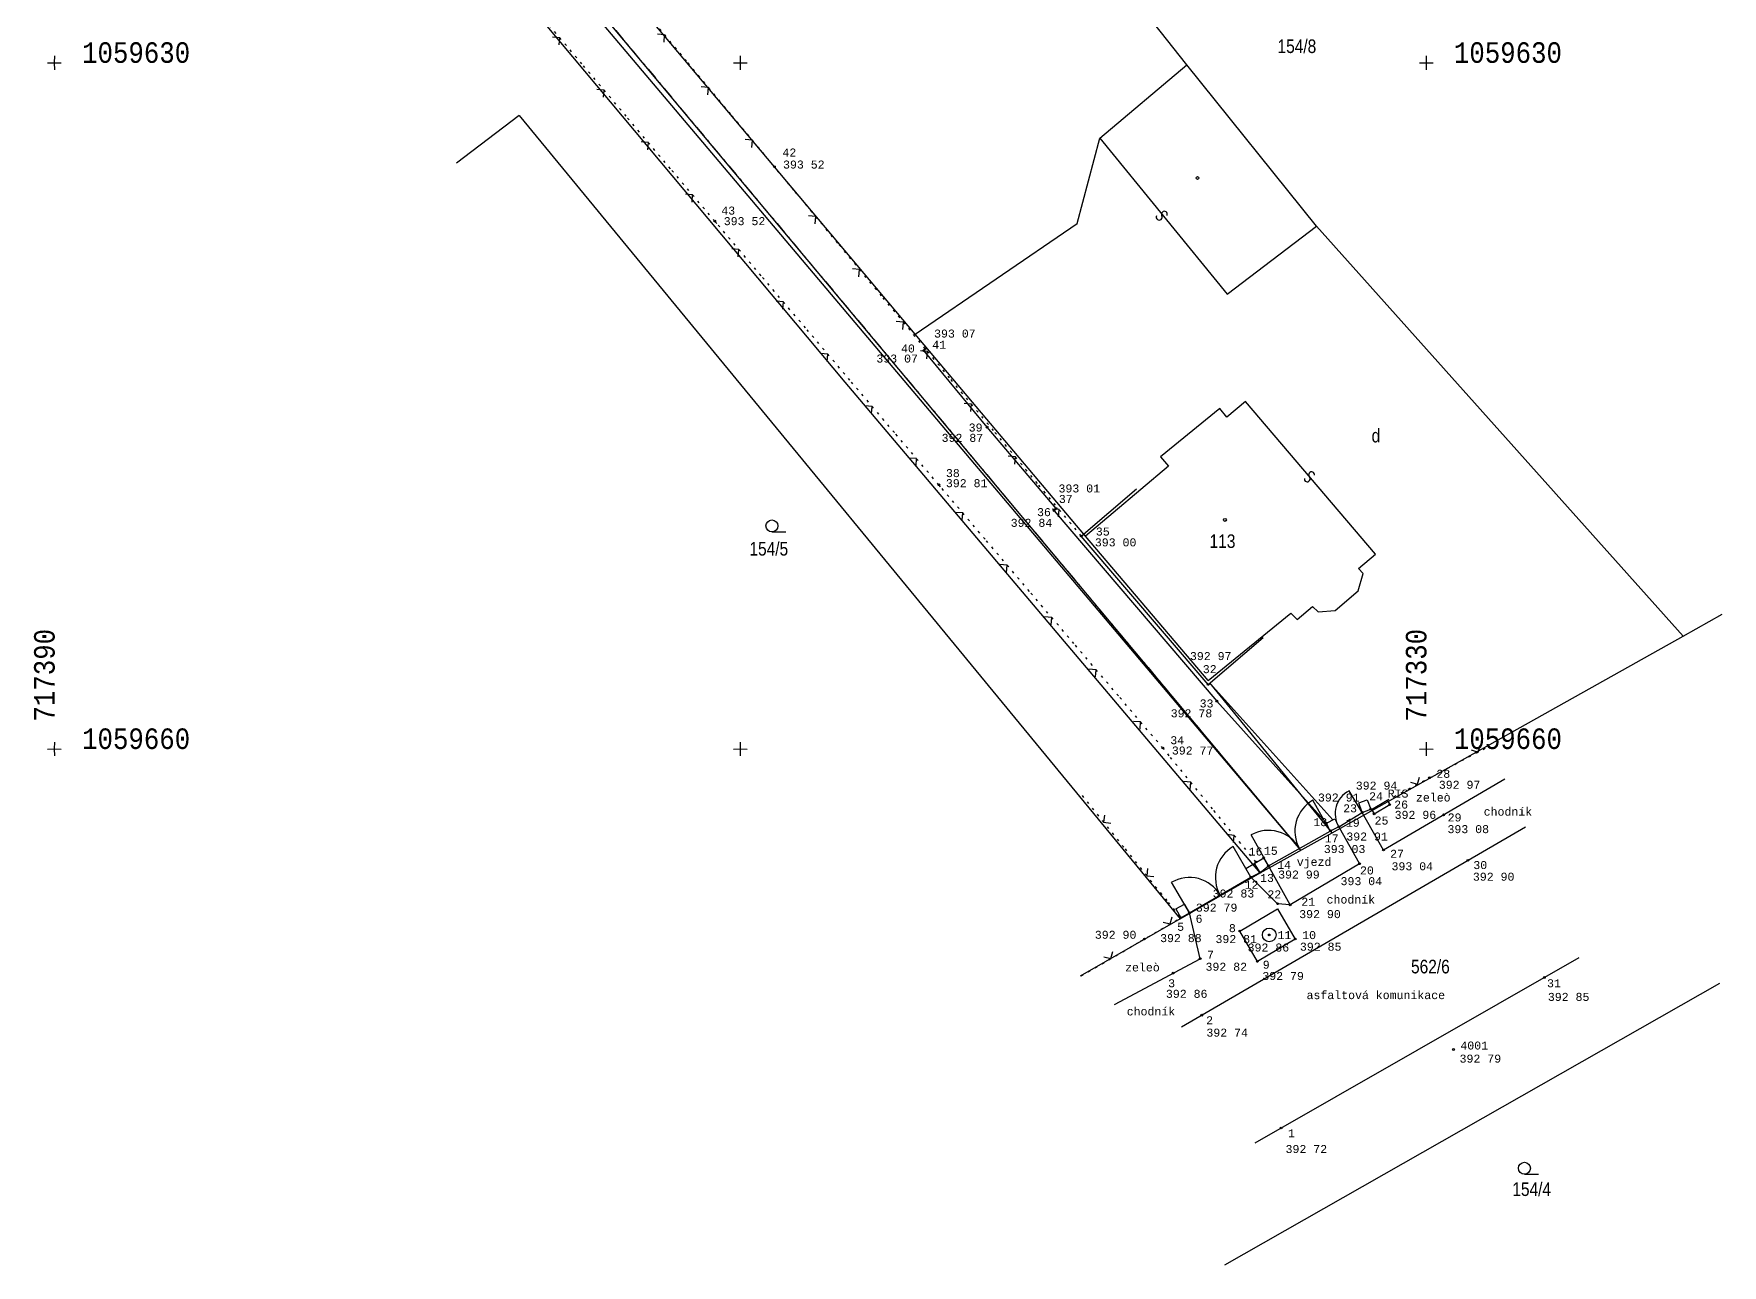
# Model space of a CAD drawing. Extents: x -717399 to -717317, y -1059683 to -1059575.
# Drawn here: x -717390.9 to -717317.1, y -1059682.6 to -1059628.7 of the extents above; entities that cross this region are included whole.
import ezdxf
from ezdxf.enums import TextEntityAlignment as Align

# ---------------------------------------------------------------- set-up
doc = ezdxf.new("R2010")
doc.units = 0
doc.header["$MEASUREMENT"] = 0
doc.linetypes.add('DASHDOT', pattern=[1, 0.5, -0.25, 0, -0.25])
doc.linetypes.add('DOT', pattern=[0.25, 0, -0.25])
doc.layers.get('0').update_dxf_attribs({"linetype": 'CONTINUOUS'})
for name, color, linetype in [('1', 7, 'CONTINUOUS'), ('16', 7, 'CONTINUOUS'), ('18', 7, 'CONTINUOUS'), ('19', 7, 'CONTINUOUS'), ('22', 7, 'CONTINUOUS'), ('23', 7, 'CONTINUOUS'), ('25', 7, 'CONTINUOUS'), ('26', 7, 'CONTINUOUS'), ('4', 7, 'CONTINUOUS'), ('41', 7, 'CONTINUOUS'), ('61', 7, 'CONTINUOUS')]:
    doc.layers.add(name, color=color, linetype=linetype)
doc.styles.add('MONOTXT', font='MONOTXT', dxfattribs={"height": 0.2})
doc.styles.get("Standard").update_dxf_attribs({"font": 'txt', "height": 0.2})

# ---------------------------------------------------------------- blocks, each defined once
blk = doc.blocks.new('4$02')
at = {"layer": '25', "color": 3, "linetype": 'Continuous'}
blk.add_circle((0, 0), 0.175, dxfattribs=at)
blk = doc.blocks.new('3$04')
at = {"layer": '25', "color": 3, "linetype": 'Continuous'}
blk.add_line((0, 0), (1.75, 0), dxfattribs=at)
blk.add_circle((0, 0.75), 0.75, dxfattribs=at)
blk = doc.blocks.new('2$18')
at = {"layer": '26', "color": 3, "linetype": 'Continuous'}
for centre, radius, start, end in [((0, 0.37), 0.368, 37.1585, 269.7485), ((0, -0.37), 0.369, 217.373, 89.471)]:
    blk.add_arc(centre, radius, start, end, dxfattribs=at)
blk = doc.blocks.new('6$20')
at = {"layer": '1', "color": 7, "linetype": 'Continuous'}
blk.add_circle((0, 0), 1, dxfattribs=at)
blk = doc.blocks.new('1$09')
at = {"layer": '23', "color": 7, "linetype": 'Continuous'}
blk.add_circle((0.005, 0.007), 0.15, dxfattribs=at)
blk = doc.blocks.new('SIT')
at = {"layer": '1', "color": 7, "linetype": 'Continuous'}
for p, q in [((-1.04, -0.003), (0, 0)), ((0, 0), (0.003, 0.997)), ((0.003, -1.02), (0, 0)), ((0, 0), (0.96, -0.003))]:
    blk.add_line(p, q, dxfattribs=at)

msp = doc.modelspace()

# ---------------------------------------------------------------- linework, layer by layer
at = {"linetype": 'DASHDOT'}
msp.add_line((-717335.495, -1059664.423), (-717369.224, -1059624.067), dxfattribs=at)
at = {"color": 5}
msp.add_line((-717335.558, -1059664.346), (-717369.224, -1059624.067), dxfattribs=at)
for p, q in [((-717361.818, -1059633.274), (-717367.904, -1059626.072)), ((-717335.557, -1059664.349), (-717361.818, -1059633.274))]:
    msp.add_line(p, q)
at = {"layer": '1', "color": 3, "linetype": 'Continuous'}
for p, q in [((-717340.48, -1059630.09), (-717352.91, -1059614.4)), ((-717355.43, -1059643.96), (-717374.96, -1059620.61)), ((-717352.36, -1059641.86), (-717366.09, -1059625.53)), ((-717344.29, -1059633.29), (-717340.48, -1059630.09)), ((-717334.81, -1059637.14), (-717340.48, -1059630.09)), ((-717369.69, -1059632.3), (-717372.423, -1059634.38)), ((-717369.69, -1059632.3), (-717340.78, -1059667.42)), ((-717345.28, -1059637.02), (-717344.29, -1059633.29)), ((-717352.36, -1059641.86), (-717345.28, -1059637.02)), ((-717318.77, -1059655.07), (-717334.81, -1059637.14)), ((-717344.92, -1059650.7), (-717352.36, -1059641.86)), ((-717337.28, -1059665.42), (-717355.43, -1059643.96)), ((-717339.55, -1059657.01), (-717344.92, -1059650.7)), ((-717318.77, -1059655.07), (-717317.064, -1059654.098)), ((-717334.13, -1059663.66), (-717318.77, -1059655.07)), ((-717334.13, -1059663.66), (-717339.468, -1059657.11)), ((-717337.28, -1059665.42), (-717334.13, -1059663.66)), ((-717340.78, -1059667.42), (-717337.28, -1059665.42)), ((-717340.78, -1059667.42), (-717345.148, -1059669.938)), ((-717317.19, -1059670.246), (-717338.833, -1059682.57))]:
    msp.add_line(p, q, dxfattribs=at)
at = {"layer": '1', "color": 7, "linetype": 'DOT'}
for p, q in [((-717366.94, -1059630.048), (-717368.849, -1059627.79)), ((-717362.36, -1059629.93), (-717364.28, -1059627.624)), ((-717365.003, -1059632.338), (-717366.94, -1059630.048)), ((-717360.44, -1059632.235), (-717362.36, -1059629.93)), ((-717363.066, -1059634.629), (-717365.003, -1059632.338)), ((-717358.52, -1059634.54), (-717360.44, -1059632.235)), ((-717361.129, -1059636.92), (-717363.066, -1059634.629)), ((-717357.664, -1059635.572), (-717358.52, -1059634.54)), ((-717355.749, -1059637.881), (-717357.664, -1059635.572)), ((-717361.043, -1059637.021), (-717361.129, -1059636.92)), ((-717359.101, -1059639.307), (-717361.043, -1059637.021)), ((-717353.834, -1059640.191), (-717355.749, -1059637.881)), ((-717357.158, -1059641.592), (-717359.101, -1059639.307)), ((-717351.919, -1059642.5), (-717353.834, -1059640.191)), ((-717355.215, -1059643.878), (-717357.158, -1059641.592)), ((-717350.858, -1059643.774), (-717351.919, -1059642.5)), ((-717353.272, -1059646.164), (-717355.215, -1059643.878)), ((-717348.938, -1059646.079), (-717350.858, -1059643.774)), ((-717351.329, -1059648.45), (-717353.272, -1059646.164)), ((-717347.019, -1059648.385), (-717348.938, -1059646.079)), ((-717351.254, -1059648.539), (-717351.329, -1059648.45)), ((-717349.309, -1059650.823), (-717351.254, -1059648.539)), ((-717345.099, -1059650.69), (-717347.019, -1059648.385)), ((-717347.364, -1059653.107), (-717349.309, -1059650.823)), ((-717345.419, -1059655.391), (-717347.364, -1059653.107)), ((-717343.475, -1059657.676), (-717345.419, -1059655.391)), ((-717341.53, -1059659.96), (-717343.475, -1059657.676)), ((-717341.256, -1059660.295), (-717341.53, -1059659.96)), ((-717339.358, -1059662.617), (-717341.256, -1059660.295)), ((-717329.071, -1059660.837), (-717327.239, -1059659.866)), ((-717331.722, -1059662.241), (-717329.071, -1059660.837)), ((-717345.065, -1059662.037), (-717343.18, -1059664.371)), ((-717337.459, -1059664.94), (-717339.358, -1059662.617)), ((-717343.18, -1059664.371), (-717341.295, -1059666.705)), ((-717341.295, -1059666.705), (-717340.75, -1059667.38)), ((-717342.506, -1059668.407), (-717340.75, -1059667.38)), ((-717345.096, -1059669.922), (-717342.506, -1059668.407))]:
    msp.add_line(p, q, dxfattribs=at)
at = {"layer": '1', "color": 7, "linetype": 'Continuous'}
for p, q in [((-717363.32, -1059628.775), (-717363.636, -1059628.746)), ((-717367.908, -1059628.9), (-717368.226, -1059628.874)), ((-717367.935, -1059629.218), (-717367.908, -1059628.9)), ((-717363.348, -1059629.092), (-717363.32, -1059628.775)), ((-717365.971, -1059631.191), (-717366.289, -1059631.165)), ((-717365.998, -1059631.508), (-717365.971, -1059631.191)), ((-717361.4, -1059631.08), (-717361.717, -1059631.052)), ((-717361.429, -1059631.397), (-717361.4, -1059631.08)), ((-717364.034, -1059633.482), (-717364.352, -1059633.456)), ((-717364.061, -1059633.799), (-717364.034, -1059633.482)), ((-717359.48, -1059633.386), (-717359.797, -1059633.357)), ((-717359.509, -1059633.703), (-717359.48, -1059633.386)), ((-717362.097, -1059635.773), (-717362.414, -1059635.746)), ((-717362.124, -1059636.09), (-717362.097, -1059635.773)), ((-717356.706, -1059636.725), (-717357.023, -1059636.696)), ((-717356.736, -1059637.042), (-717356.706, -1059636.725)), ((-717360.072, -1059638.162), (-717360.389, -1059638.136)), ((-717360.098, -1059638.479), (-717360.072, -1059638.162)), ((-717354.791, -1059639.034), (-717355.108, -1059639.005)), ((-717354.821, -1059639.351), (-717354.791, -1059639.034)), ((-717358.129, -1059640.448), (-717358.446, -1059640.422)), ((-717358.155, -1059640.765), (-717358.129, -1059640.448)), ((-717352.876, -1059641.344), (-717353.193, -1059641.314)), ((-717352.906, -1059641.66), (-717352.876, -1059641.344)), ((-717356.186, -1059642.734), (-717356.503, -1059642.708)), ((-717356.212, -1059643.051), (-717356.186, -1059642.734)), ((-717351.818, -1059642.62), (-717352.135, -1059642.591)), ((-717351.99, -1059642.58), (-717351.92, -1059642.5)), ((-717349.219, -1059645.93), (-717351.99, -1059642.58)), ((-717351.847, -1059642.936), (-717351.818, -1059642.62)), ((-717354.243, -1059645.02), (-717354.56, -1059644.994)), ((-717349.898, -1059644.925), (-717350.215, -1059644.896)), ((-717349.927, -1059645.242), (-717349.898, -1059644.925)), ((-717354.269, -1059645.337), (-717354.243, -1059645.02)), ((-717346.2, -1059649.49), (-717349.219, -1059645.93)), ((-717347.978, -1059647.23), (-717348.295, -1059647.201)), ((-717352.3, -1059647.305), (-717352.617, -1059647.28)), ((-717352.326, -1059647.623), (-717352.3, -1059647.305)), ((-717348.007, -1059647.547), (-717347.978, -1059647.23)), ((-717345.099, -1059650.69), (-717342.688, -1059648.629)), ((-717350.281, -1059649.679), (-717350.598, -1059649.653)), ((-717350.307, -1059649.996), (-717350.281, -1059649.679)), ((-717346.059, -1059649.536), (-717346.376, -1059649.507)), ((-717346.29, -1059649.58), (-717346.2, -1059649.49)), ((-717346.29, -1059649.58), (-717339.169, -1059657.91)), ((-717346.088, -1059649.853), (-717346.059, -1059649.536)), ((-717339.55, -1059657.18), (-717345.099, -1059650.69)), ((-717348.336, -1059651.963), (-717348.654, -1059651.938)), ((-717348.362, -1059652.28), (-717348.336, -1059651.963)), ((-717346.392, -1059654.248), (-717346.709, -1059654.222)), ((-717346.417, -1059654.565), (-717346.392, -1059654.248)), ((-717339.55, -1059657.18), (-717337.139, -1059655.119)), ((-717344.447, -1059656.532), (-717344.764, -1059656.506)), ((-717344.472, -1059656.849), (-717344.447, -1059656.532)), ((-717339.477, -1059657.118), (-717334.1, -1059663.1)), ((-717339.169, -1059657.91), (-717334.379, -1059663.24)), ((-717342.502, -1059658.816), (-717342.819, -1059658.791)), ((-717342.528, -1059659.133), (-717342.502, -1059658.816)), ((-717328.048, -1059660.041), (-717327.744, -1059660.135)), ((-717327.744, -1059660.135), (-717327.65, -1059659.831)), ((-717330.395, -1059661.539), (-717330.301, -1059661.235)), ((-717340.307, -1059661.454), (-717340.624, -1059661.422)), ((-717340.339, -1059661.771), (-717340.307, -1059661.454)), ((-717332.809, -1059662.77), (-717333.387, -1059661.834)), ((-717326.569, -1059661.312), (-717331.88, -1059664.42)), ((-717330.699, -1059661.446), (-717330.395, -1059661.539)), ((-717334.205, -1059663.588), (-717334.965, -1059662.237)), ((-717332.964, -1059662.358), (-717332.594, -1059662.218)), ((-717332.809, -1059662.77), (-717332.964, -1059662.358)), ((-717332.809, -1059662.77), (-717332.439, -1059662.63)), ((-717332.594, -1059662.218), (-717332.439, -1059662.63)), ((-717332.402, -1059662.651), (-717331.722, -1059662.241)), ((-717332.402, -1059662.651), (-717332.289, -1059662.84)), ((-717332.289, -1059662.84), (-717331.609, -1059662.43)), ((-717331.722, -1059662.241), (-717331.609, -1059662.43)), ((-717344.089, -1059662.889), (-717344.123, -1059663.206)), ((-717344.123, -1059663.206), (-717343.806, -1059663.239)), ((-717340.71, -1059672.152), (-717325.67, -1059663.405)), ((-717333.829, -1059663.4), (-717332.809, -1059662.77)), ((-717333.829, -1059663.4), (-717332.929, -1059665.02)), ((-717331.88, -1059664.42), (-717332.809, -1059662.77)), ((-717338.408, -1059663.777), (-717338.725, -1059663.745)), ((-717338.44, -1059664.094), (-717338.408, -1059663.777)), ((-717336.909, -1059665.11), (-717337.669, -1059663.759)), ((-717336.909, -1059665.11), (-717334.205, -1059663.588)), ((-717337.679, -1059665.61), (-717338.457, -1059664.269)), ((-717337.9, -1059665.229), (-717337.12, -1059664.76)), ((-717336.909, -1059665.11), (-717337.12, -1059664.76)), ((-717342.204, -1059665.223), (-717342.238, -1059665.54)), ((-717342.238, -1059665.54), (-717341.921, -1059665.573)), ((-717340.369, -1059667.17), (-717337.679, -1059665.61)), ((-717337.679, -1059665.61), (-717337.279, -1059665.4)), ((-717336.509, -1059666.77), (-717337.679, -1059665.61)), ((-717337.279, -1059665.4), (-717337.52, -1059665.001)), ((-717337.279, -1059665.4), (-717336.909, -1059665.11)), ((-717335.959, -1059666.82), (-717336.909, -1059665.11)), ((-717332.929, -1059665.02), (-717335.959, -1059666.82)), ((-717340.369, -1059667.17), (-717341.147, -1059665.829)), ((-717340.961, -1059666.994), (-717340.581, -1059666.784)), ((-717340.961, -1059666.994), (-717340.75, -1059667.38)), ((-717340.581, -1059666.784), (-717340.369, -1059667.17)), ((-717335.959, -1059666.82), (-717336.509, -1059666.77)), ((-717341.518, -1059667.57), (-717341.21, -1059667.65)), ((-717341.21, -1059667.65), (-717341.129, -1059667.343)), ((-717340.749, -1059667.38), (-717340.369, -1059667.17)), ((-717339.9, -1059669.17), (-717340.369, -1059667.17)), ((-717344.107, -1059669.084), (-717343.8, -1059669.165)), ((-717343.8, -1059669.165), (-717343.719, -1059668.857)), ((-717343.644, -1059671.169), (-717339.9, -1059669.17)), ((-717337.498, -1059677.221), (-717323.32, -1059669.122))]:
    msp.add_line(p, q, dxfattribs=at)
for points in [[(-717333.829, -1059663.4), (-717334.205, -1059663.588), (-717334.379, -1059663.24), (-717334.003, -1059663.052)], [(-717335.739, -1059668.31), (-717337.388, -1059669.284), (-717338.17, -1059667.96), (-717336.521, -1059666.986)]]:
    msp.add_lwpolyline(points, close=True, dxfattribs=at)
for centre, radius, start, end in [((-717332.896, -1059662.818), 1.1, 116.53866, 211.93814), ((-717334.206, -1059663.589), 1.55, 119.30583, 209.37748), ((-717336.908, -1059665.109), 1.55, 29.37025, 119.4137), ((-717337.683, -1059665.612), 1.55, 119.94307, 210.12349), ((-717340.365, -1059667.167), 1.55, 30.09754, 120.29846)]:
    msp.add_arc(centre, radius, start, end, dxfattribs=at)
at = {"layer": '4', "color": 3, "linetype": 'Continuous'}
for p, q in [((-717344.29, -1059633.29), (-717338.71, -1059640.12)), ((-717338.71, -1059640.12), (-717334.81, -1059637.14)), ((-717337.92, -1059644.8), (-717338.73, -1059645.49)), ((-717332.23, -1059651.48), (-717337.92, -1059644.8)), ((-717339.04, -1059645.12), (-717341.63, -1059647.23)), ((-717338.73, -1059645.49), (-717339.04, -1059645.12)), ((-717341.29, -1059647.64), (-717344.92, -1059650.7)), ((-717341.63, -1059647.23), (-717341.29, -1059647.64)), ((-717332.97, -1059652.11), (-717332.23, -1059651.48)), ((-717332.99, -1059653.08), (-717332.77, -1059652.33)), ((-717332.77, -1059652.33), (-717332.97, -1059652.11)), ((-717333.99, -1059653.95), (-717332.99, -1059653.08)), ((-717335.65, -1059654.34), (-717334.99, -1059653.77)), ((-717334.99, -1059653.77), (-717334.74, -1059654.01)), ((-717339.55, -1059657.01), (-717335.93, -1059654.06)), ((-717335.93, -1059654.06), (-717335.65, -1059654.34)), ((-717334.74, -1059654.01), (-717333.99, -1059653.95))]:
    msp.add_line(p, q, dxfattribs=at)
at = {"layer": '41', "color": 1, "linetype": 'Continuous'}
for p, q in [((-717358.52, -1059634.54), (-717358.519, -1059634.54)), ((-717361.13, -1059636.92), (-717361.129, -1059636.92)), ((-717351.99, -1059642.58), (-717351.989, -1059642.58)), ((-717351.92, -1059642.5), (-717351.919, -1059642.5)), ((-717349.22, -1059645.93), (-717349.219, -1059645.93)), ((-717351.33, -1059648.45), (-717351.329, -1059648.45)), ((-717346.29, -1059649.58), (-717346.289, -1059649.58)), ((-717346.2, -1059649.49), (-717346.199, -1059649.49)), ((-717345.1, -1059650.69), (-717345.099, -1059650.69)), ((-717339.55, -1059657.18), (-717339.549, -1059657.18)), ((-717339.17, -1059657.91), (-717339.169, -1059657.91)), ((-717341.53, -1059659.96), (-717341.529, -1059659.96)), ((-717329.87, -1059661.26), (-717329.869, -1059661.26)), ((-717332.44, -1059662.63), (-717332.439, -1059662.63)), ((-717331.61, -1059662.43), (-717331.609, -1059662.43)), ((-717334.38, -1059663.24), (-717334.379, -1059663.24)), ((-717333.83, -1059663.4), (-717333.829, -1059663.4)), ((-717332.81, -1059662.77), (-717332.809, -1059662.77)), ((-717332.29, -1059662.84), (-717332.289, -1059662.84)), ((-717329.25, -1059662.88), (-717329.249, -1059662.88)), ((-717334.19, -1059663.58), (-717334.189, -1059663.58)), ((-717337.12, -1059664.76), (-717337.119, -1059664.76)), ((-717331.88, -1059664.42), (-717331.879, -1059664.42)), ((-717328.19, -1059664.87), (-717328.189, -1059664.87)), ((-717337.68, -1059665.61), (-717337.679, -1059665.61)), ((-717337.46, -1059664.94), (-717337.459, -1059664.94)), ((-717337.28, -1059665.4), (-717337.279, -1059665.4)), ((-717336.91, -1059665.11), (-717336.909, -1059665.11)), ((-717332.93, -1059665.02), (-717332.929, -1059665.02)), ((-717336.51, -1059666.77), (-717336.509, -1059666.77)), ((-717335.96, -1059666.82), (-717335.959, -1059666.82)), ((-717340.75, -1059667.38), (-717340.749, -1059667.38)), ((-717340.37, -1059667.17), (-717340.369, -1059667.17)), ((-717342.34, -1059668.31), (-717342.339, -1059668.31)), ((-717338.17, -1059667.96), (-717338.169, -1059667.96)), ((-717336.88, -1059668.13), (-717336.879, -1059668.13)), ((-717335.74, -1059668.31), (-717335.739, -1059668.31)), ((-717339.9, -1059669.17), (-717339.899, -1059669.17)), ((-717337.4, -1059669.29), (-717337.399, -1059669.29)), ((-717341.08, -1059669.8), (-717341.079, -1059669.8)), ((-717324.84, -1059669.99), (-717324.839, -1059669.99)), ((-717339.83, -1059671.64), (-717339.829, -1059671.64)), ((-717328.82, -1059673.14), (-717328.819, -1059673.14)), ((-717336.36, -1059676.57), (-717336.359, -1059676.57))]:
    msp.add_line(p, q, dxfattribs=at)

# ---------------------------------------------------------------- block references
at = {"layer": '1', "color": 7, "linetype": 'Continuous', "xscale": 0.2999981373516866, "yscale": 0.2999981373516866}
for name, p in [('SIT', (-717390, -1059630)), ('SIT', (-717360, -1059630)), ('SIT', (-717330, -1059630)), ('SIT', (-717390, -1059660)), ('SIT', (-717360, -1059660)), ('SIT', (-717330, -1059660)), ('6$20', (-717336.879, -1059668.13))]:
    msp.add_blockref(name, p, dxfattribs=at)
at = {"layer": '23', "color": 7, "linetype": 'Continuous', "xscale": 0.25, "yscale": 0.25}
for p in [(-717358.52, -1059634.54), (-717361.13, -1059636.92), (-717351.99, -1059642.58), (-717351.92, -1059642.5), (-717349.22, -1059645.93), (-717351.33, -1059648.45), (-717346.29, -1059649.58), (-717346.2, -1059649.49), (-717345.1, -1059650.69), (-717339.55, -1059657.18), (-717339.17, -1059657.91), (-717341.53, -1059659.96), (-717329.87, -1059661.26), (-717332.44, -1059662.63), (-717331.61, -1059662.43), (-717334.38, -1059663.24), (-717333.83, -1059663.4), (-717332.81, -1059662.77), (-717332.29, -1059662.84), (-717329.25, -1059662.88), (-717334.19, -1059663.58), (-717337.46, -1059664.94), (-717337.12, -1059664.76), (-717331.88, -1059664.42), (-717328.19, -1059664.87), (-717337.68, -1059665.61), (-717337.28, -1059665.4), (-717336.91, -1059665.11), (-717332.93, -1059665.02), (-717340.37, -1059667.17), (-717336.51, -1059666.77), (-717335.96, -1059666.82), (-717340.75, -1059667.38), (-717342.34, -1059668.31), (-717338.17, -1059667.96), (-717336.88, -1059668.13), (-717335.74, -1059668.31), (-717339.9, -1059669.17), (-717337.4, -1059669.29), (-717341.08, -1059669.8), (-717324.84, -1059669.99), (-717339.83, -1059671.64), (-717328.82, -1059673.14), (-717336.36, -1059676.57)]:
    msp.add_blockref('1$09', p, dxfattribs=at)
at = {"layer": '25', "color": 3, "linetype": 'Continuous', "xscale": 0.3500009313241566, "yscale": 0.3500009313241566}
for name, p in [('4$02', (-717340.017, -1059635.035)), ('3$04', (-717358.627, -1059650.509)), ('4$02', (-717338.813, -1059649.986)), ('3$04', (-717325.718, -1059678.595))]:
    msp.add_blockref(name, p, dxfattribs=at)
at = {"layer": '26', "color": 3, "linetype": 'Continuous'}
for p, xscale, yscale, rotation in [((-717341.577, -1059636.683), 0.3500021599098299, 0.3500021599098299, 298.7115720147184), ((-717335.12, -1059648.101), 0.3499993444501136, 0.3499993444501136, 132.9259065603308)]:
    msp.add_blockref('2$18', p, dxfattribs=dict(at, xscale=xscale, yscale=yscale, rotation=rotation))

# ---------------------------------------------------------------- texts
at = {"layer": '1', "color": 3, "linetype": 'Continuous', "width": 0.85042}
msp.add_text('d', height=0.595, dxfattribs=at).set_placement((-717332.21, -1059646.287), align=Align.MIDDLE)
at = {"layer": '1', "color": 7, "linetype": 'Continuous', "style": 'MONOTXT'}
for s, p in [('RIS', (-717331.697, -1059662.124)), ('zeleò', (-717330.459, -1059662.296)), ('chodník', (-717327.498, -1059662.913)), ('vjezd', (-717335.673, -1059665.112)), ('chodník', (-717334.368, -1059666.758)), ('zeleò', (-717343.181, -1059669.725)), ('asfaltová komunikace', (-717335.245, -1059670.936)), ('chodník', (-717343.11, -1059671.648))]:
    msp.add_text(s, height=0.35, dxfattribs=at).set_placement(p)
at = {"layer": '16', "color": 3, "linetype": 'Continuous', "width": 0.85042}
msp.add_text('562/6', height=0.595, dxfattribs=at).set_placement((-717329.828, -1059669.81), align=Align.CENTER)
at = {"layer": '18', "color": 3, "linetype": 'Continuous', "width": 0.85042}
for s, p in [('154/8', (-717335.667, -1059629.262)), ('154/5', (-717358.765, -1059651.234)), ('154/4', (-717325.398, -1059679.234))]:
    msp.add_text(s, height=0.595, dxfattribs=at).set_placement(p, align=Align.MIDDLE)
at = {"layer": '19', "color": 3, "linetype": 'Continuous', "width": 0.85042}
msp.add_text('113', height=0.595, dxfattribs=at).set_placement((-717338.921, -1059650.913), align=Align.MIDDLE)
at = {"layer": '22', "color": 7, "linetype": 'Continuous', "style": 'MONOTXT'}
for s, p in [(' 42', (-717358.472, -1059634.096)), (' 43', (-717361.146, -1059636.635)), (' 40', (-717353.285, -1059642.664)), (' 41', (-717351.92, -1059642.5)), (' 39', (-717350.326, -1059646.12)), (' 38', (-717351.32, -1059648.112)), (' 37', (-717346.382, -1059649.243)), (' 36', (-717347.336, -1059649.819)), (' 35', (-717344.763, -1059650.668)), (' 32', (-717340.087, -1059656.684)), (' 33', (-717340.223, -1059658.184)), (' 34', (-717341.508, -1059659.791)), (' 28', (-717329.87, -1059661.26)), (' 24', (-717332.812, -1059662.243)), (' 23', (-717333.947, -1059662.77)), (' 26', (-717331.715, -1059662.605)), (' 18', (-717335.25, -1059663.373)), (' 19', (-717333.83, -1059663.4)), (' 25', (-717332.571, -1059663.304)), (' 29', (-717329.376, -1059663.168)), (' 17', (-717334.751, -1059664.086)), (' 16', (-717338.078, -1059664.658)), (' 15', (-717337.415, -1059664.626)), (' 14', (-717336.834, -1059665.243)), (' 27', (-717331.894, -1059664.758)), (' 30', (-717328.253, -1059665.25)), (' 13', (-717337.582, -1059665.815)), (' 20', (-717333.211, -1059665.484)), (' 12', (-717338.256, -1059666.11)), (' 22', (-717337.261, -1059666.531)), (' 21', (-717335.778, -1059666.855)), (' 5', (-717341.208, -1059667.949)), (' 6', (-717340.401, -1059667.598)), (' 8', (-717338.944, -1059668.008)), (' 11', (-717336.817, -1059668.309)), (' 10', (-717335.74, -1059668.31)), (' 7', (-717339.9, -1059669.17)), (' 9', (-717337.464, -1059669.607)), (' 3', (-717341.601, -1059670.418)), (' 31', (-717325.03, -1059670.418)), (' 2', (-717339.941, -1059672.035)), (' 4001', (-717328.82, -1059673.14)), (' 1', (-717336.36, -1059676.973))]:
    msp.add_text(s, height=0.35, dxfattribs=at).set_placement(p)
at = {"layer": '23', "color": 30, "linetype": 'Continuous', "style": 'MONOTXT'}
for s, p in [('393 52', (-717357.233, -1059634.272)), ('393 52', (-717359.827, -1059636.747)), ('393 07', (-717350.627, -1059641.662)), ('393 07', (-717353.151, -1059642.755)), ('392 87', (-717350.297, -1059646.221)), ('392 81', (-717350.111, -1059648.203)), ('393 01', (-717345.185, -1059648.434)), ('392 84', (-717347.276, -1059649.937)), ('393 00', (-717343.596, -1059650.791)), ('392 97', (-717339.437, -1059655.762)), ('392 78', (-717340.278, -1059658.265)), ('392 77', (-717340.227, -1059659.892)), ('392 91', (-717333.837, -1059661.947)), ('392 94', (-717332.183, -1059661.426)), ('392 97', (-717328.551, -1059661.388)), ('392 96', (-717330.483, -1059662.704)), ('393 08', (-717328.172, -1059663.329)), ('393 03', (-717333.581, -1059664.199)), ('392 91', (-717332.597, -1059663.652)), ('392 99', (-717335.579, -1059665.314)), ('393 04', (-717332.849, -1059665.603)), ('393 04', (-717330.62, -1059664.953)), ('392 90', (-717327.061, -1059665.409)), ('392 83', (-717338.441, -1059666.143)), ('392 79', (-717339.178, -1059666.761)), ('392 90', (-717334.657, -1059667.044)), ('392 90', (-717343.596, -1059667.947)), ('392 88', (-717340.742, -1059668.093)), ('392 81', (-717338.32, -1059668.135)), ('392 86', (-717336.914, -1059668.505)), ('392 85', (-717334.627, -1059668.469)), ('392 82', (-717338.755, -1059669.345)), ('392 79', (-717336.271, -1059669.75)), ('392 86', (-717340.487, -1059670.529)), ('392 85', (-717323.782, -1059670.664)), ('392 74', (-717338.717, -1059672.227)), ('392 79', (-717327.643, -1059673.363)), ('392 72', (-717335.254, -1059677.315))]:
    msp.add_text(s, height=0.35, dxfattribs=at).set_placement(p, align=Align.TOP_CENTER)
at = {"layer": '61', "color": 7, "linetype": 'Continuous', "style": 'MONOTXT', "width": 0.866667}
for s, p in [('1059630', (-717388.8, -1059630)), ('1059630', (-717328.8, -1059630)), ('1059660', (-717388.8, -1059660)), ('1059660', (-717328.8, -1059660))]:
    msp.add_text(s, height=0.9, dxfattribs=at).set_placement(p)
for s, p in [('717390', (-717390, -1059658.8)), ('717330', (-717330, -1059658.8))]:
    msp.add_text(s, height=0.9, rotation=90, dxfattribs=at).set_placement(p)

doc.saveas('drawing.dxf')
